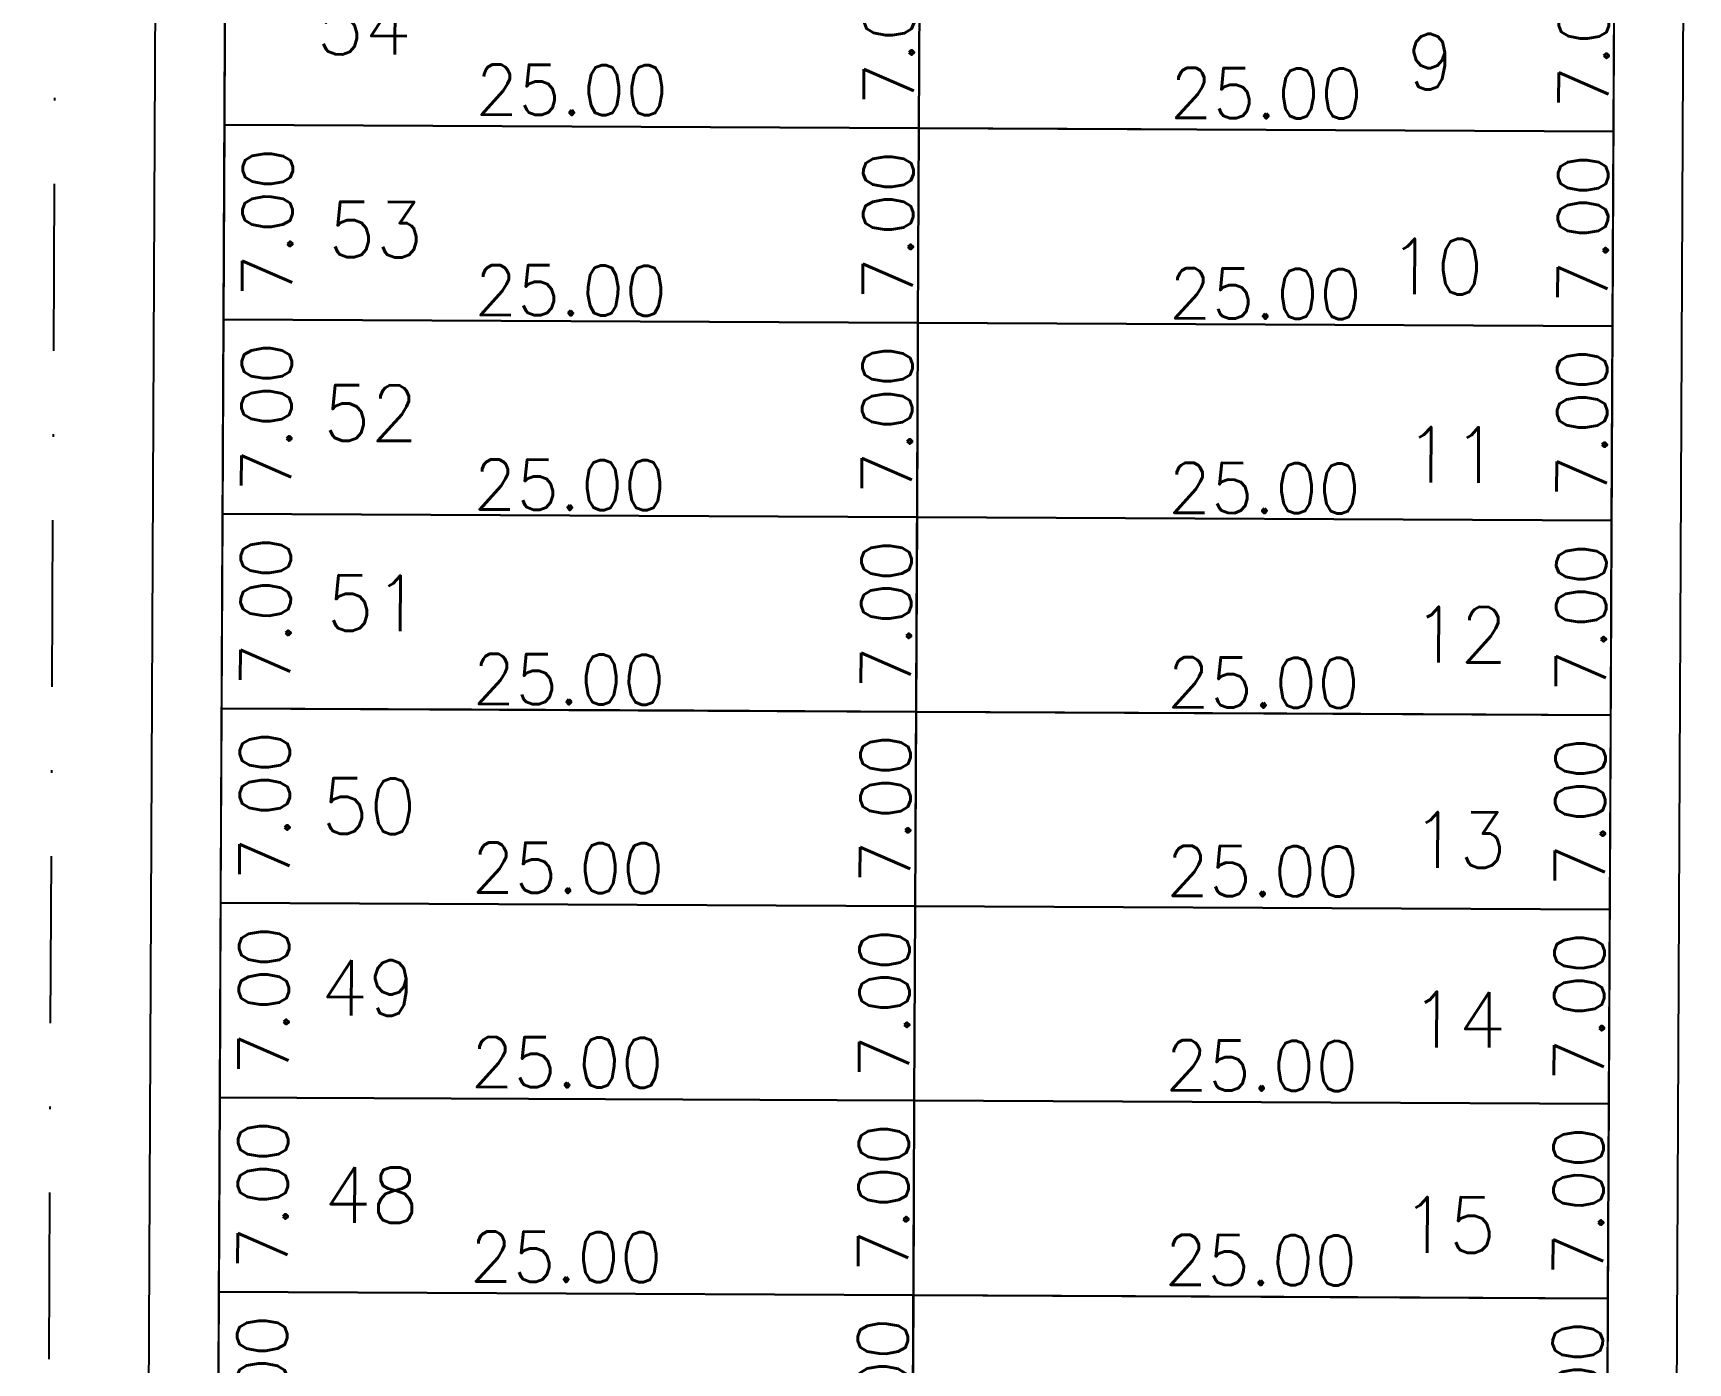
# Model space of a CAD drawing. Header units: millimetres. Extents: x -4430026 to 4783824, y 584 to 9593110.
# Drawn here: x 2122.2 to 2181.8, y 1626.3 to 1674.1 of the extents above; entities that cross this region are included whole.
import ezdxf
from ezdxf.enums import TextEntityAlignment as Align

# ---------------------------------------------------------------- set-up
doc = ezdxf.new("R2010")
doc.units = ezdxf.units.MM
doc.linetypes.add('DASHDOT', pattern=[1, 0.5, -0.25, 0, -0.25])
doc.linetypes.add('HIDDEN2', pattern=[0.1875, 0.125, -0.0625])
for name, color, linetype in [('boundary filipe', 6, 'Continuous'), ('BOUNDARY LOTES', 2, 'Continuous'), ('Calçada', 1, 'Continuous'), ('Cota', 8, 'Continuous'), ('COTAS', 8, 'Continuous'), ('Lotes', 2, 'Continuous'), ('Numero de lotes', 5, 'Continuous'), ('Projeção', 8, 'HIDDEN2'), ('QUADRA', 4, 'Continuous')]:
    doc.layers.add(name, color=color, linetype=linetype)
doc.styles.add('arcad1', font='romans.shx')
doc.styles.add('ROMANS', font='romans.shx')
doc.dimstyles.new('BOLA100', dxfattribs={"dimscale": 0, "dimtxt": 1.9, "dimasz": 0.18, "dimexe": 0.18, "dimexo": 0.063, "dimgap": 0, "dimtad": 1, "dimzin": 4, "dimdsep": 46, "dimtxsty": 'ROMANS', "dimcen": 0.09, "dimse1": 1, "dimse2": 1, "dimsd1": 1, "dimsd2": 1, "dimclrt": 256, "dimaunit": 1, "dimadec": 4, "dimazin": 0, "dimtfac": 1.2, "dimtix": 1, "dimtmove": 2, "dimatfit": 3, "dimfxl": 1, "dimtvp": 2, "dimtolj": 1, "dimtzin": 4, "dimarcsym": 0})
doc.dimstyles.get("Standard").update_dxf_attribs({"dimtxt": 0.18, "dimasz": 0.18, "dimexe": 0.18, "dimexo": 0.0625, "dimgap": 0.09, "dimtad": 0, "dimtih": 1, "dimtoh": 1, "dimdec": 4, "dimzin": 0, "dimdsep": 46, "dimtxsty": 'Standard', "dimcen": 0.09, "dimadec": 0, "dimazin": 0, "dimtfac": 1, "dimtdec": 4, "dimtofl": 0, "dimtmove": 0, "dimatfit": 3, "dimfxl": 1, "dimtolj": 1, "dimtzin": 0, "dimarcsym": 0})

# ---------------------------------------------------------------- blocks, each defined once
blk = doc.blocks.new('*D14068')
at = {"layer": 'DEFPOINTS', "color": 0, "linetype": 'ByBlock'}
for p in [(2123.257, 1722.565), (2122.228, 1505.388), (2124.36, 1505.378)]:
    blk.add_point(p, dxfattribs=at)
at = {"layer": 'COTAS', "linetype": 'ByBlock', "insert": (2123.924, 1613.971), "char_height": 1.9, "attachment_point": 5, "rotation": 89.72858, "style": 'ROMANS'}
blk.add_mtext('\\A1;217.18', dxfattribs=at)
blk = doc.blocks.new('*D9778')
at = {"layer": 'DEFPOINTS', "color": 0}
for p in [(2129.112, 1670.81), (2129.078, 1663.81), (2134.247, 1663.786)]:
    blk.add_point(p, dxfattribs=at)
at = {"layer": 'Cota', "color": 41, "insert": (2130.664, 1667.303), "char_height": 1.8, "attachment_point": 5, "rotation": 89.72858, "style": 'ROMANS'}
blk.add_mtext('\\A1;7.00', dxfattribs=at)
blk = doc.blocks.new('*D9779')
at = {"layer": 'DEFPOINTS', "color": 0}
for p in [(2129.078, 1663.81), (2129.045, 1656.81), (2134.214, 1656.786)]:
    blk.add_point(p, dxfattribs=at)
at = {"layer": 'Cota', "color": 41, "insert": (2130.63, 1660.303), "char_height": 1.8, "attachment_point": 5, "rotation": 89.72858, "style": 'ROMANS'}
blk.add_mtext('\\A1;7.00', dxfattribs=at)
blk = doc.blocks.new('*D9780')
at = {"layer": 'DEFPOINTS', "color": 0}
for p in [(2129.045, 1656.81), (2129.012, 1649.81), (2134.181, 1649.786)]:
    blk.add_point(p, dxfattribs=at)
at = {"layer": 'Cota', "color": 41, "insert": (2130.597, 1653.303), "char_height": 1.8, "attachment_point": 5, "rotation": 89.72858, "style": 'ROMANS'}
blk.add_mtext('\\A1;7.00', dxfattribs=at)
blk = doc.blocks.new('*D9781')
at = {"layer": 'DEFPOINTS', "color": 0}
for p in [(2129.012, 1649.81), (2128.979, 1642.81), (2134.147, 1642.786)]:
    blk.add_point(p, dxfattribs=at)
at = {"layer": 'Cota', "color": 41, "insert": (2130.564, 1646.303), "char_height": 1.8, "attachment_point": 5, "rotation": 89.72858, "style": 'ROMANS'}
blk.add_mtext('\\A1;7.00', dxfattribs=at)
blk = doc.blocks.new('*D9782')
at = {"layer": 'DEFPOINTS', "color": 0}
for p in [(2128.979, 1642.81), (2128.946, 1635.81), (2134.114, 1635.786)]:
    blk.add_point(p, dxfattribs=at)
at = {"layer": 'Cota', "color": 41, "insert": (2130.531, 1639.303), "char_height": 1.8, "attachment_point": 5, "rotation": 89.72858, "style": 'ROMANS'}
blk.add_mtext('\\A1;7.00', dxfattribs=at)
blk = doc.blocks.new('*D9783')
at = {"layer": 'DEFPOINTS', "color": 0}
for p in [(2128.946, 1635.81), (2128.913, 1628.81), (2134.081, 1628.786)]:
    blk.add_point(p, dxfattribs=at)
at = {"layer": 'Cota', "color": 41, "insert": (2130.498, 1632.303), "char_height": 1.8, "attachment_point": 5, "rotation": 89.72858, "style": 'ROMANS'}
blk.add_mtext('\\A1;7.00', dxfattribs=at)
blk = doc.blocks.new('*D9784')
at = {"layer": 'DEFPOINTS', "color": 0}
for p in [(2128.913, 1628.81), (2128.88, 1621.811), (2134.048, 1621.786)]:
    blk.add_point(p, dxfattribs=at)
at = {"layer": 'Cota', "color": 41, "insert": (2130.465, 1625.303), "char_height": 1.8, "attachment_point": 5, "rotation": 89.72858, "style": 'ROMANS'}
blk.add_mtext('\\A1;7.00', dxfattribs=at)
blk = doc.blocks.new('*D9811')
at = {"layer": 'DEFPOINTS', "color": 0}
for p in [(2151.483, 1677.704), (2151.45, 1670.704), (2156.619, 1670.68)]:
    blk.add_point(p, dxfattribs=at)
at = {"layer": 'Cota', "color": 41, "insert": (2153.035, 1674.197), "char_height": 1.8, "attachment_point": 5, "rotation": 89.72858, "style": 'ROMANS'}
blk.add_mtext('\\A1;7.00', dxfattribs=at)
blk = doc.blocks.new('*D9812')
at = {"layer": 'DEFPOINTS', "color": 0}
for p in [(2151.45, 1670.704), (2151.417, 1663.704), (2156.585, 1663.68)]:
    blk.add_point(p, dxfattribs=at)
at = {"layer": 'Cota', "color": 41, "insert": (2153.002, 1667.197), "char_height": 1.8, "attachment_point": 5, "rotation": 89.72858, "style": 'ROMANS'}
blk.add_mtext('\\A1;7.00', dxfattribs=at)
blk = doc.blocks.new('*D9813')
at = {"layer": 'DEFPOINTS', "color": 0}
for p in [(2151.417, 1663.704), (2151.384, 1656.704), (2156.552, 1656.68)]:
    blk.add_point(p, dxfattribs=at)
at = {"layer": 'Cota', "color": 41, "insert": (2152.969, 1660.197), "char_height": 1.8, "attachment_point": 5, "rotation": 89.72858, "style": 'ROMANS'}
blk.add_mtext('\\A1;7.00', dxfattribs=at)
blk = doc.blocks.new('*D9814')
at = {"layer": 'DEFPOINTS', "color": 0}
for p in [(2151.384, 1656.704), (2151.351, 1649.704), (2156.519, 1649.68)]:
    blk.add_point(p, dxfattribs=at)
at = {"layer": 'Cota', "color": 41, "insert": (2152.936, 1653.197), "char_height": 1.8, "attachment_point": 5, "rotation": 89.72858, "style": 'ROMANS'}
blk.add_mtext('\\A1;7.00', dxfattribs=at)
blk = doc.blocks.new('*D9815')
at = {"layer": 'DEFPOINTS', "color": 0}
for p in [(2151.351, 1649.704), (2151.317, 1642.704), (2156.486, 1642.68)]:
    blk.add_point(p, dxfattribs=at)
at = {"layer": 'Cota', "color": 41, "insert": (2152.902, 1646.197), "char_height": 1.8, "attachment_point": 5, "rotation": 89.72858, "style": 'ROMANS'}
blk.add_mtext('\\A1;7.00', dxfattribs=at)
blk = doc.blocks.new('*D9816')
at = {"layer": 'DEFPOINTS', "color": 0}
for p in [(2151.317, 1642.704), (2151.284, 1635.705), (2156.453, 1635.68)]:
    blk.add_point(p, dxfattribs=at)
at = {"layer": 'Cota', "color": 41, "insert": (2152.869, 1639.197), "char_height": 1.8, "attachment_point": 5, "rotation": 89.72858, "style": 'ROMANS'}
blk.add_mtext('\\A1;7.00', dxfattribs=at)
blk = doc.blocks.new('*D9817')
at = {"layer": 'DEFPOINTS', "color": 0}
for p in [(2151.284, 1635.705), (2151.251, 1628.705), (2156.42, 1628.68)]:
    blk.add_point(p, dxfattribs=at)
at = {"layer": 'Cota', "color": 41, "insert": (2152.836, 1632.197), "char_height": 1.8, "attachment_point": 5, "rotation": 89.72858, "style": 'ROMANS'}
blk.add_mtext('\\A1;7.00', dxfattribs=at)
blk = doc.blocks.new('*D9818')
at = {"layer": 'DEFPOINTS', "color": 0}
for p in [(2151.251, 1628.705), (2151.218, 1621.705), (2156.386, 1621.68)]:
    blk.add_point(p, dxfattribs=at)
at = {"layer": 'Cota', "color": 41, "insert": (2152.803, 1625.197), "char_height": 1.8, "attachment_point": 5, "rotation": 89.72858, "style": 'ROMANS'}
blk.add_mtext('\\A1;7.00', dxfattribs=at)
blk = doc.blocks.new('*D9833')
at = {"layer": 'DEFPOINTS', "color": 0}
for p in [(2176.493, 1677.586), (2176.46, 1670.586), (2181.628, 1670.561)]:
    blk.add_point(p, dxfattribs=at)
at = {"layer": 'Cota', "color": 41, "insert": (2178.045, 1674.078), "char_height": 1.8, "attachment_point": 5, "rotation": 89.72858, "style": 'ROMANS'}
blk.add_mtext('\\A1;7.00', dxfattribs=at)
blk = doc.blocks.new('*D9834')
at = {"layer": 'DEFPOINTS', "color": 0}
for p in [(2176.46, 1670.586), (2176.427, 1663.586), (2181.595, 1663.561)]:
    blk.add_point(p, dxfattribs=at)
at = {"layer": 'Cota', "color": 41, "insert": (2178.012, 1667.078), "char_height": 1.8, "attachment_point": 5, "rotation": 89.72858, "style": 'ROMANS'}
blk.add_mtext('\\A1;7.00', dxfattribs=at)
blk = doc.blocks.new('*D9835')
at = {"layer": 'DEFPOINTS', "color": 0}
for p in [(2176.427, 1663.586), (2176.393, 1656.586), (2181.562, 1656.561)]:
    blk.add_point(p, dxfattribs=at)
at = {"layer": 'Cota', "color": 41, "insert": (2177.978, 1660.078), "char_height": 1.8, "attachment_point": 5, "rotation": 89.72858, "style": 'ROMANS'}
blk.add_mtext('\\A1;7.00', dxfattribs=at)
blk = doc.blocks.new('*D9836')
at = {"layer": 'DEFPOINTS', "color": 0}
for p in [(2176.393, 1656.586), (2176.36, 1649.586), (2181.529, 1649.561)]:
    blk.add_point(p, dxfattribs=at)
at = {"layer": 'Cota', "color": 41, "insert": (2177.945, 1653.078), "char_height": 1.8, "attachment_point": 5, "rotation": 89.72858, "style": 'ROMANS'}
blk.add_mtext('\\A1;7.00', dxfattribs=at)
blk = doc.blocks.new('*D9837')
at = {"layer": 'DEFPOINTS', "color": 0}
for p in [(2176.36, 1649.586), (2176.327, 1642.586), (2181.496, 1642.561)]:
    blk.add_point(p, dxfattribs=at)
at = {"layer": 'Cota', "color": 41, "insert": (2177.912, 1646.078), "char_height": 1.8, "attachment_point": 5, "rotation": 89.72858, "style": 'ROMANS'}
blk.add_mtext('\\A1;7.00', dxfattribs=at)
blk = doc.blocks.new('*D9838')
at = {"layer": 'DEFPOINTS', "color": 0}
for p in [(2176.327, 1642.586), (2176.294, 1635.586), (2181.462, 1635.562)]:
    blk.add_point(p, dxfattribs=at)
at = {"layer": 'Cota', "color": 41, "insert": (2177.879, 1639.079), "char_height": 1.8, "attachment_point": 5, "rotation": 89.72858, "style": 'ROMANS'}
blk.add_mtext('\\A1;7.00', dxfattribs=at)
blk = doc.blocks.new('*D9839')
at = {"layer": 'DEFPOINTS', "color": 0}
for p in [(2176.294, 1635.586), (2176.261, 1628.586), (2181.429, 1628.562)]:
    blk.add_point(p, dxfattribs=at)
at = {"layer": 'Cota', "color": 41, "insert": (2177.846, 1632.079), "char_height": 1.8, "attachment_point": 5, "rotation": 89.72858, "style": 'ROMANS'}
blk.add_mtext('\\A1;7.00', dxfattribs=at)
blk = doc.blocks.new('*D9840')
at = {"layer": 'DEFPOINTS', "color": 0}
for p in [(2176.261, 1628.586), (2176.228, 1621.586), (2181.396, 1621.562)]:
    blk.add_point(p, dxfattribs=at)
at = {"layer": 'Cota', "color": 41, "insert": (2177.813, 1625.079), "char_height": 1.8, "attachment_point": 5, "rotation": 89.72858, "style": 'ROMANS'}
blk.add_mtext('\\A1;7.00', dxfattribs=at)
blk = doc.blocks.new('*D9860')
at = {"layer": 'DEFPOINTS', "color": 0}
for p in [(2129.007, 1648.792), (2154.007, 1648.673), (2154, 1647.197)]:
    blk.add_point(p, dxfattribs=at)
at = {"layer": 'Cota', "color": 41, "insert": (2141.517, 1650.857), "char_height": 1.8, "attachment_point": 5, "rotation": 359.72858, "style": 'ROMANS'}
blk.add_mtext('\\A1;25.00', dxfattribs=at)
blk = doc.blocks.new('*D9861')
at = {"layer": 'DEFPOINTS', "color": 0}
for p in [(2154.007, 1648.673), (2179.007, 1648.555), (2179, 1647.079)]:
    blk.add_point(p, dxfattribs=at)
at = {"layer": 'Cota', "color": 41, "insert": (2166.517, 1650.738), "char_height": 1.8, "attachment_point": 5, "rotation": 359.72858, "style": 'ROMANS'}
blk.add_mtext('\\A1;25.00', dxfattribs=at)
blk = doc.blocks.new('*D9862')
at = {"layer": 'DEFPOINTS', "color": 0}
for p in [(2129.04, 1655.792), (2154.04, 1655.673), (2154.033, 1654.197)]:
    blk.add_point(p, dxfattribs=at)
at = {"layer": 'Cota', "color": 41, "insert": (2141.55, 1657.856), "char_height": 1.8, "attachment_point": 5, "rotation": 359.72858, "style": 'ROMANS'}
blk.add_mtext('\\A1;25.00', dxfattribs=at)
blk = doc.blocks.new('*D9863')
at = {"layer": 'DEFPOINTS', "color": 0}
for p in [(2154.04, 1655.673), (2179.04, 1655.555), (2179.033, 1654.079)]:
    blk.add_point(p, dxfattribs=at)
at = {"layer": 'Cota', "color": 41, "insert": (2166.55, 1657.738), "char_height": 1.8, "attachment_point": 5, "rotation": 359.72858, "style": 'ROMANS'}
blk.add_mtext('\\A1;25.00', dxfattribs=at)
blk = doc.blocks.new('*D9864')
at = {"layer": 'DEFPOINTS', "color": 0}
for p in [(2129.074, 1662.791), (2154.073, 1662.673), (2154.066, 1661.197)]:
    blk.add_point(p, dxfattribs=at)
at = {"layer": 'Cota', "color": 41, "insert": (2141.584, 1664.856), "char_height": 1.8, "attachment_point": 5, "rotation": 359.72858, "style": 'ROMANS'}
blk.add_mtext('\\A1;25.00', dxfattribs=at)
blk = doc.blocks.new('*D9865')
at = {"layer": 'DEFPOINTS', "color": 0}
for p in [(2154.073, 1662.673), (2179.073, 1662.555), (2179.066, 1661.079)]:
    blk.add_point(p, dxfattribs=at)
at = {"layer": 'Cota', "color": 41, "insert": (2166.583, 1664.738), "char_height": 1.8, "attachment_point": 5, "rotation": 359.72858, "style": 'ROMANS'}
blk.add_mtext('\\A1;25.00', dxfattribs=at)
blk = doc.blocks.new('*D9866')
at = {"layer": 'DEFPOINTS', "color": 0}
for p in [(2129.108, 1670.005), (2154.108, 1669.886), (2154.101, 1668.411)]:
    blk.add_point(p, dxfattribs=at)
at = {"layer": 'Cota', "color": 41, "insert": (2141.618, 1672.07), "char_height": 1.8, "attachment_point": 5, "rotation": 359.72858, "style": 'ROMANS'}
blk.add_mtext('\\A1;25.00', dxfattribs=at)
blk = doc.blocks.new('*D9867')
at = {"layer": 'DEFPOINTS', "color": 0}
for p in [(2154.108, 1669.886), (2179.107, 1669.768), (2179.1, 1668.292)]:
    blk.add_point(p, dxfattribs=at)
at = {"layer": 'Cota', "color": 41, "insert": (2166.617, 1671.951), "char_height": 1.8, "attachment_point": 5, "rotation": 359.72858, "style": 'ROMANS'}
blk.add_mtext('\\A1;25.00', dxfattribs=at)
blk = doc.blocks.new('*D9880')
at = {"layer": 'DEFPOINTS', "color": 0}
for p in [(2128.909, 1628.005), (2153.909, 1627.887), (2153.902, 1626.411)]:
    blk.add_point(p, dxfattribs=at)
at = {"layer": 'Cota', "color": 41, "insert": (2141.419, 1630.07), "char_height": 1.8, "attachment_point": 5, "rotation": 359.72858, "style": 'ROMANS'}
blk.add_mtext('\\A1;25.00', dxfattribs=at)
blk = doc.blocks.new('*D9881')
at = {"layer": 'DEFPOINTS', "color": 0}
for p in [(2153.909, 1627.887), (2178.908, 1627.768), (2178.901, 1626.293)]:
    blk.add_point(p, dxfattribs=at)
at = {"layer": 'Cota', "color": 41, "insert": (2166.419, 1629.952), "char_height": 1.8, "attachment_point": 5, "rotation": 359.72858, "style": 'ROMANS'}
blk.add_mtext('\\A1;25.00', dxfattribs=at)
blk = doc.blocks.new('*D9882')
at = {"layer": 'DEFPOINTS', "color": 0}
for p in [(2128.942, 1635.005), (2153.942, 1634.887), (2153.935, 1633.411)]:
    blk.add_point(p, dxfattribs=at)
at = {"layer": 'Cota', "color": 41, "insert": (2141.452, 1637.07), "char_height": 1.8, "attachment_point": 5, "rotation": 359.72858, "style": 'ROMANS'}
blk.add_mtext('\\A1;25.00', dxfattribs=at)
blk = doc.blocks.new('*D9883')
at = {"layer": 'DEFPOINTS', "color": 0}
for p in [(2153.942, 1634.887), (2178.941, 1634.768), (2178.934, 1633.293)]:
    blk.add_point(p, dxfattribs=at)
at = {"layer": 'Cota', "color": 41, "insert": (2166.452, 1636.952), "char_height": 1.8, "attachment_point": 5, "rotation": 359.72858, "style": 'ROMANS'}
blk.add_mtext('\\A1;25.00', dxfattribs=at)
blk = doc.blocks.new('*D9884')
at = {"layer": 'DEFPOINTS', "color": 0}
for p in [(2128.975, 1642.005), (2153.975, 1641.887), (2153.968, 1640.411)]:
    blk.add_point(p, dxfattribs=at)
at = {"layer": 'Cota', "color": 41, "insert": (2141.485, 1644.07), "char_height": 1.8, "attachment_point": 5, "rotation": 359.72858, "style": 'ROMANS'}
blk.add_mtext('\\A1;25.00', dxfattribs=at)
blk = doc.blocks.new('*D9885')
at = {"layer": 'DEFPOINTS', "color": 0}
for p in [(2153.975, 1641.887), (2178.975, 1641.768), (2178.968, 1640.292)]:
    blk.add_point(p, dxfattribs=at)
at = {"layer": 'Cota', "color": 41, "insert": (2166.485, 1643.952), "char_height": 1.8, "attachment_point": 5, "rotation": 359.72858, "style": 'ROMANS'}
blk.add_mtext('\\A1;25.00', dxfattribs=at)
blk = doc.blocks.new('*D8601')
at = {"layer": 'DEFPOINTS', "color": 0, "linetype": 'ByBlock'}
for p in [(2123.257, 1722.565), (2122.228, 1505.388), (2124.36, 1505.378)]:
    blk.add_point(p, dxfattribs=at)
at = {"layer": 'COTAS', "linetype": 'ByBlock', "insert": (2123.924, 1613.971), "char_height": 1.9, "attachment_point": 5, "rotation": 89.72858, "style": 'ROMANS'}
blk.add_mtext('\\A1;217.18', dxfattribs=at)

msp = doc.modelspace()

# ---------------------------------------------------------------- linework, layer by layer
at = {"layer": 'boundary filipe', "elevation": 2.439}
msp.add_lwpolyline([(2128.357, 1511.524), (2129.307, 1712.086), (2179.307, 1711.849), (2178.359, 1511.815), (2128.357, 1511.524)], close=True, dxfattribs=at)
at = {"layer": 'BOUNDARY LOTES', "elevation": 2.439}
for points in [[(2154.145, 1677.691), (2129.145, 1677.81), (2129.112, 1670.81), (2154.111, 1670.692)], [(2179.144, 1677.573), (2154.145, 1677.691), (2154.111, 1670.692), (2179.111, 1670.573)], [(2154.111, 1670.692), (2146.111, 1670.729), (2138.112, 1670.767), (2129.112, 1670.81), (2129.078, 1663.81), (2154.078, 1663.692)], [(2179.111, 1670.573), (2170.111, 1670.616), (2162.111, 1670.654), (2154.111, 1670.692), (2154.078, 1663.692), (2179.078, 1663.573)], [(2154.078, 1663.692), (2129.078, 1663.81), (2129.045, 1656.81), (2154.045, 1656.692)], [(2179.078, 1663.573), (2154.078, 1663.692), (2154.045, 1656.692), (2179.045, 1656.573)], [(2154.045, 1656.692), (2129.045, 1656.81), (2129.012, 1649.81), (2154.012, 1649.692)], [(2179.045, 1656.573), (2154.045, 1656.692), (2154.012, 1649.692), (2179.012, 1649.573)], [(2154.012, 1649.692), (2146.012, 1649.73), (2138.012, 1649.768), (2129.012, 1649.81), (2128.979, 1642.81), (2153.979, 1642.692)], [(2179.012, 1649.573), (2170.012, 1649.616), (2162.012, 1649.654), (2154.012, 1649.692), (2153.979, 1642.692), (2178.978, 1642.573)], [(2153.979, 1642.692), (2128.979, 1642.81), (2128.946, 1635.81), (2153.946, 1635.692)], [(2178.978, 1642.573), (2153.979, 1642.692), (2153.946, 1635.692), (2178.945, 1635.573)], [(2153.946, 1635.692), (2128.946, 1635.81), (2128.913, 1628.81), (2153.912, 1628.692)], [(2178.945, 1635.573), (2153.946, 1635.692), (2153.912, 1628.692), (2178.912, 1628.574)], [(2153.912, 1628.692), (2145.912, 1628.73), (2137.913, 1628.768), (2128.913, 1628.81), (2128.88, 1621.811), (2153.879, 1621.692)], [(2178.912, 1628.574), (2169.912, 1628.616), (2161.912, 1628.654), (2153.912, 1628.692), (2153.879, 1621.692), (2178.879, 1621.574)]]:
    msp.add_lwpolyline(points, close=True, dxfattribs=at)
at = {"layer": 'Calçada'}
for p, q in [((2125.874, 1515.073, 2.439), (2126.791, 1708.598, 2.439)), ((2180.875, 1515.266, 2.439), (2181.79, 1708.338, 2.439))]:
    msp.add_line(p, q, dxfattribs=at)
at = {"layer": 'Lotes'}
for p, q in [((2153.358, 1511.669, 2.439), (2154.307, 1711.968, 2.439)), ((2179.111, 1670.573, 2.439), (2129.112, 1670.81, 2.439)), ((2179.078, 1663.573, 2.439), (2129.078, 1663.81, 2.439)), ((2179.045, 1656.573, 2.439), (2129.045, 1656.81, 2.439)), ((2179.012, 1649.573, 2.439), (2129.012, 1649.81, 2.439)), ((2178.978, 1642.573, 2.439), (2128.979, 1642.81, 2.439)), ((2178.945, 1635.573, 2.439), (2128.946, 1635.81, 2.439)), ((2178.912, 1628.574, 2.439), (2128.913, 1628.81, 2.439))]:
    msp.add_line(p, q, dxfattribs=at)
at = {"layer": 'Projeção', "linetype": 'DASHDOT', "ltscale": 12}
msp.add_line((2122.228, 1505.388, 2.439), (2124.333, 1949.852, 2.439), dxfattribs=at)
at = {"layer": 'QUADRA', "elevation": 2.439}
msp.add_lwpolyline([(2128.357, 1511.524), (2129.307, 1712.086), (2179.307, 1711.849), (2178.359, 1511.815), (2128.357, 1511.524)], close=True, dxfattribs=at)

# ---------------------------------------------------------------- texts
at = {"layer": 'Numero de lotes', "style": 'arcad1'}
for s, p in [('54', (2134.141, 1674.348, 2.439)), ('9', (2172.522, 1673.091, 2.439)), ('53', (2134.564, 1667.043, 2.439)), ('10', (2172.726, 1665.711, 2.439)), ('52', (2134.383, 1660.442, 2.439)), ('11', (2173.31, 1658.933, 2.439)), ('51', (2134.502, 1653.595, 2.439)), ('12', (2173.588, 1652.464, 2.439)), ('50', (2134.316, 1646.292, 2.439)), ('13', (2173.553, 1645.073, 2.439)), ('49', (2134.285, 1639.75, 2.439)), ('14', (2173.522, 1638.606, 2.439)), ('48', (2134.402, 1632.294, 2.439)), ('15', (2173.179, 1631.216, 2.439))]:
    msp.add_text(s, height=2, rotation=359.72858, dxfattribs=at).set_placement(p, align=Align.MIDDLE_CENTER)

# ---------------------------------------------------------------- dimensions: what is measured, and where the dimension line sits
at = {"layer": 'Cota'}
for base, p1, p2, angle, picture, middle in [((2156.619, 1670.68, 2.439), (2151.483, 1677.704, 2.439), (2151.45, 1670.704, 2.439), 89.72858, '*D9811', (2153.035, 1674.197, 2.439)), ((2181.628, 1670.561, 2.439), (2176.493, 1677.586, 2.439), (2176.46, 1670.586, 2.439), 89.72858, '*D9833', (2178.045, 1674.078, 2.439)), ((2179.1, 1668.292, 2.439), (2154.108, 1669.886, 2.439), (2179.107, 1669.768, 2.439), 179.72858, '*D9867', (2166.617, 1671.951, 2.439)), ((2134.247, 1663.786, 2.439), (2129.112, 1670.81, 2.439), (2129.078, 1663.81, 2.439), 89.72858, '*D9778', (2130.664, 1667.303, 2.439)), ((2156.585, 1663.68, 2.439), (2151.45, 1670.704, 2.439), (2151.417, 1663.704, 2.439), 89.72858, '*D9812', (2153.002, 1667.197, 2.439)), ((2181.595, 1663.561, 2.439), (2176.46, 1670.586, 2.439), (2176.427, 1663.586, 2.439), 89.72858, '*D9834', (2178.012, 1667.078, 2.439)), ((2179.066, 1661.079, 2.439), (2154.073, 1662.673, 2.439), (2179.073, 1662.555, 2.439), 179.72858, '*D9865', (2166.583, 1664.738, 2.439)), ((2134.214, 1656.786, 2.439), (2129.078, 1663.81, 2.439), (2129.045, 1656.81, 2.439), 89.72858, '*D9779', (2130.63, 1660.303, 2.439)), ((2156.552, 1656.68, 2.439), (2151.417, 1663.704, 2.439), (2151.384, 1656.704, 2.439), 89.72858, '*D9813', (2152.969, 1660.197, 2.439)), ((2181.562, 1656.561, 2.439), (2176.427, 1663.586, 2.439), (2176.393, 1656.586, 2.439), 89.72858, '*D9835', (2177.978, 1660.078, 2.439)), ((2179.033, 1654.079, 2.439), (2154.04, 1655.673, 2.439), (2179.04, 1655.555, 2.439), 179.72858, '*D9863', (2166.55, 1657.738, 2.439)), ((2134.181, 1649.786, 2.439), (2129.045, 1656.81, 2.439), (2129.012, 1649.81, 2.439), 89.72858, '*D9780', (2130.597, 1653.303, 2.439)), ((2156.519, 1649.68, 2.439), (2151.384, 1656.704, 2.439), (2151.351, 1649.704, 2.439), 89.72858, '*D9814', (2152.936, 1653.197, 2.439)), ((2181.529, 1649.561, 2.439), (2176.393, 1656.586, 2.439), (2176.36, 1649.586, 2.439), 89.72858, '*D9836', (2177.945, 1653.078, 2.439)), ((2179, 1647.079, 2.439), (2154.007, 1648.673, 2.439), (2179.007, 1648.555, 2.439), 179.72858, '*D9861', (2166.517, 1650.738, 2.439)), ((2134.147, 1642.786, 2.439), (2129.012, 1649.81, 2.439), (2128.979, 1642.81, 2.439), 89.72858, '*D9781', (2130.564, 1646.303, 2.439)), ((2156.486, 1642.68, 2.439), (2151.351, 1649.704, 2.439), (2151.317, 1642.704, 2.439), 89.72858, '*D9815', (2152.902, 1646.197, 2.439)), ((2181.496, 1642.561, 2.439), (2176.36, 1649.586, 2.439), (2176.327, 1642.586, 2.439), 89.72858, '*D9837', (2177.912, 1646.078, 2.439)), ((2178.968, 1640.292, 2.439), (2153.975, 1641.887, 2.439), (2178.975, 1641.768, 2.439), 179.72858, '*D9885', (2166.485, 1643.952, 2.439)), ((2134.114, 1635.786, 2.439), (2128.979, 1642.81, 2.439), (2128.946, 1635.81, 2.439), 89.72858, '*D9782', (2130.531, 1639.303, 2.439)), ((2156.453, 1635.68, 2.439), (2151.317, 1642.704, 2.439), (2151.284, 1635.705, 2.439), 89.72858, '*D9816', (2152.869, 1639.197, 2.439)), ((2181.462, 1635.562, 2.439), (2176.327, 1642.586, 2.439), (2176.294, 1635.586, 2.439), 89.72858, '*D9838', (2177.879, 1639.079, 2.439)), ((2178.934, 1633.293, 2.439), (2153.942, 1634.887, 2.439), (2178.941, 1634.768, 2.439), 179.72858, '*D9883', (2166.452, 1636.952, 2.439)), ((2134.081, 1628.786, 2.439), (2128.946, 1635.81, 2.439), (2128.913, 1628.81, 2.439), 89.72858, '*D9783', (2130.498, 1632.303, 2.439)), ((2156.42, 1628.68, 2.439), (2151.284, 1635.705, 2.439), (2151.251, 1628.705, 2.439), 89.72858, '*D9817', (2152.836, 1632.197, 2.439)), ((2181.429, 1628.562, 2.439), (2176.294, 1635.586, 2.439), (2176.261, 1628.586, 2.439), 89.72858, '*D9839', (2177.846, 1632.079, 2.439)), ((2178.901, 1626.293, 2.439), (2153.909, 1627.887, 2.439), (2178.908, 1627.768, 2.439), 179.72858, '*D9881', (2166.419, 1629.952, 2.439)), ((2134.048, 1621.786, 2.439), (2128.913, 1628.81, 2.439), (2128.88, 1621.811, 2.439), 89.72858, '*D9784', (2130.465, 1625.303, 2.439)), ((2156.386, 1621.68, 2.439), (2151.251, 1628.705, 2.439), (2151.218, 1621.705, 2.439), 89.72858, '*D9818', (2152.803, 1625.197, 2.439)), ((2181.396, 1621.562, 2.439), (2176.261, 1628.586, 2.439), (2176.228, 1621.586, 2.439), 89.72858, '*D9840', (2177.813, 1625.079, 2.439))]:
    dim = msp.add_linear_dim(base=base, p1=p1, p2=p2, angle=angle, dimstyle='Standard', override={"dimtxt": 1.8, "dimexo": 0.063, "dimgap": 0, "dimtih": 0, "dimtoh": 0, "dimdec": 2, "dimzin": 4, "dimtxsty": 'ROMANS', "dimse1": 1, "dimse2": 1, "dimsd1": 1, "dimsd2": 1, "dimclrt": 41, "dimtfac": 1.2, "dimtdec": 2, "dimtix": 1, "dimtofl": 1, "dimtmove": 2, "dimfxl": 0.18, "dimfxlon": 1, "dimtvp": 2, "dimtzin": 4}, dxfattribs=at)
    dim.commit()
    dim.dimension.update_dxf_attribs({"geometry": picture, "text_midpoint": middle})
for p1, p2, picture, middle in [((2129.108, 1670.005, 2.439), (2154.108, 1669.886, 2.439), '*D9866', (2141.618, 1672.07, 2.439)), ((2129.074, 1662.791, 2.439), (2154.073, 1662.673, 2.439), '*D9864', (2141.584, 1664.856, 2.439)), ((2129.04, 1655.792, 2.439), (2154.04, 1655.673, 2.439), '*D9862', (2141.55, 1657.856, 2.439)), ((2129.007, 1648.792, 2.439), (2154.007, 1648.673, 2.439), '*D9860', (2141.517, 1650.857, 2.439)), ((2128.975, 1642.005, 2.439), (2153.975, 1641.887, 2.439), '*D9884', (2141.485, 1644.07, 2.439)), ((2128.942, 1635.005, 2.439), (2153.942, 1634.887, 2.439), '*D9882', (2141.452, 1637.07, 2.439)), ((2128.909, 1628.005, 2.439), (2153.909, 1627.887, 2.439), '*D9880', (2141.419, 1630.07, 2.439))]:
    dim = msp.add_aligned_dim(p1=p1, p2=p2, distance=-1.476, dimstyle='Standard', override={"dimtxt": 1.8, "dimexo": 0.063, "dimgap": 0, "dimtih": 0, "dimtoh": 0, "dimdec": 2, "dimzin": 4, "dimtxsty": 'ROMANS', "dimse1": 1, "dimse2": 1, "dimsd1": 1, "dimsd2": 1, "dimclrt": 41, "dimtfac": 1.2, "dimtdec": 2, "dimtix": 1, "dimtofl": 1, "dimtmove": 2, "dimfxl": 0.18, "dimfxlon": 1, "dimtvp": 2, "dimtzin": 4}, dxfattribs=at)
    dim.commit()
    dim.dimension.update_dxf_attribs({"geometry": picture, "text_midpoint": middle})
at = {"layer": 'COTAS', "linetype": 'ByBlock'}
for picture in ['*D14068', '*D8601']:
    dim = msp.add_aligned_dim(p1=(2123.257, 1722.565, 2.439), p2=(2122.228, 1505.388, 2.439), distance=2.132, dimstyle='BOLA100', override={"dimscale": 1, "dimfxl": 0.18}, dxfattribs=at)
    dim.commit()
    dim.dimension.update_dxf_attribs({"geometry": picture, "text_midpoint": (2123.924, 1613.971, 2.439)})

doc.saveas('drawing.dxf')
